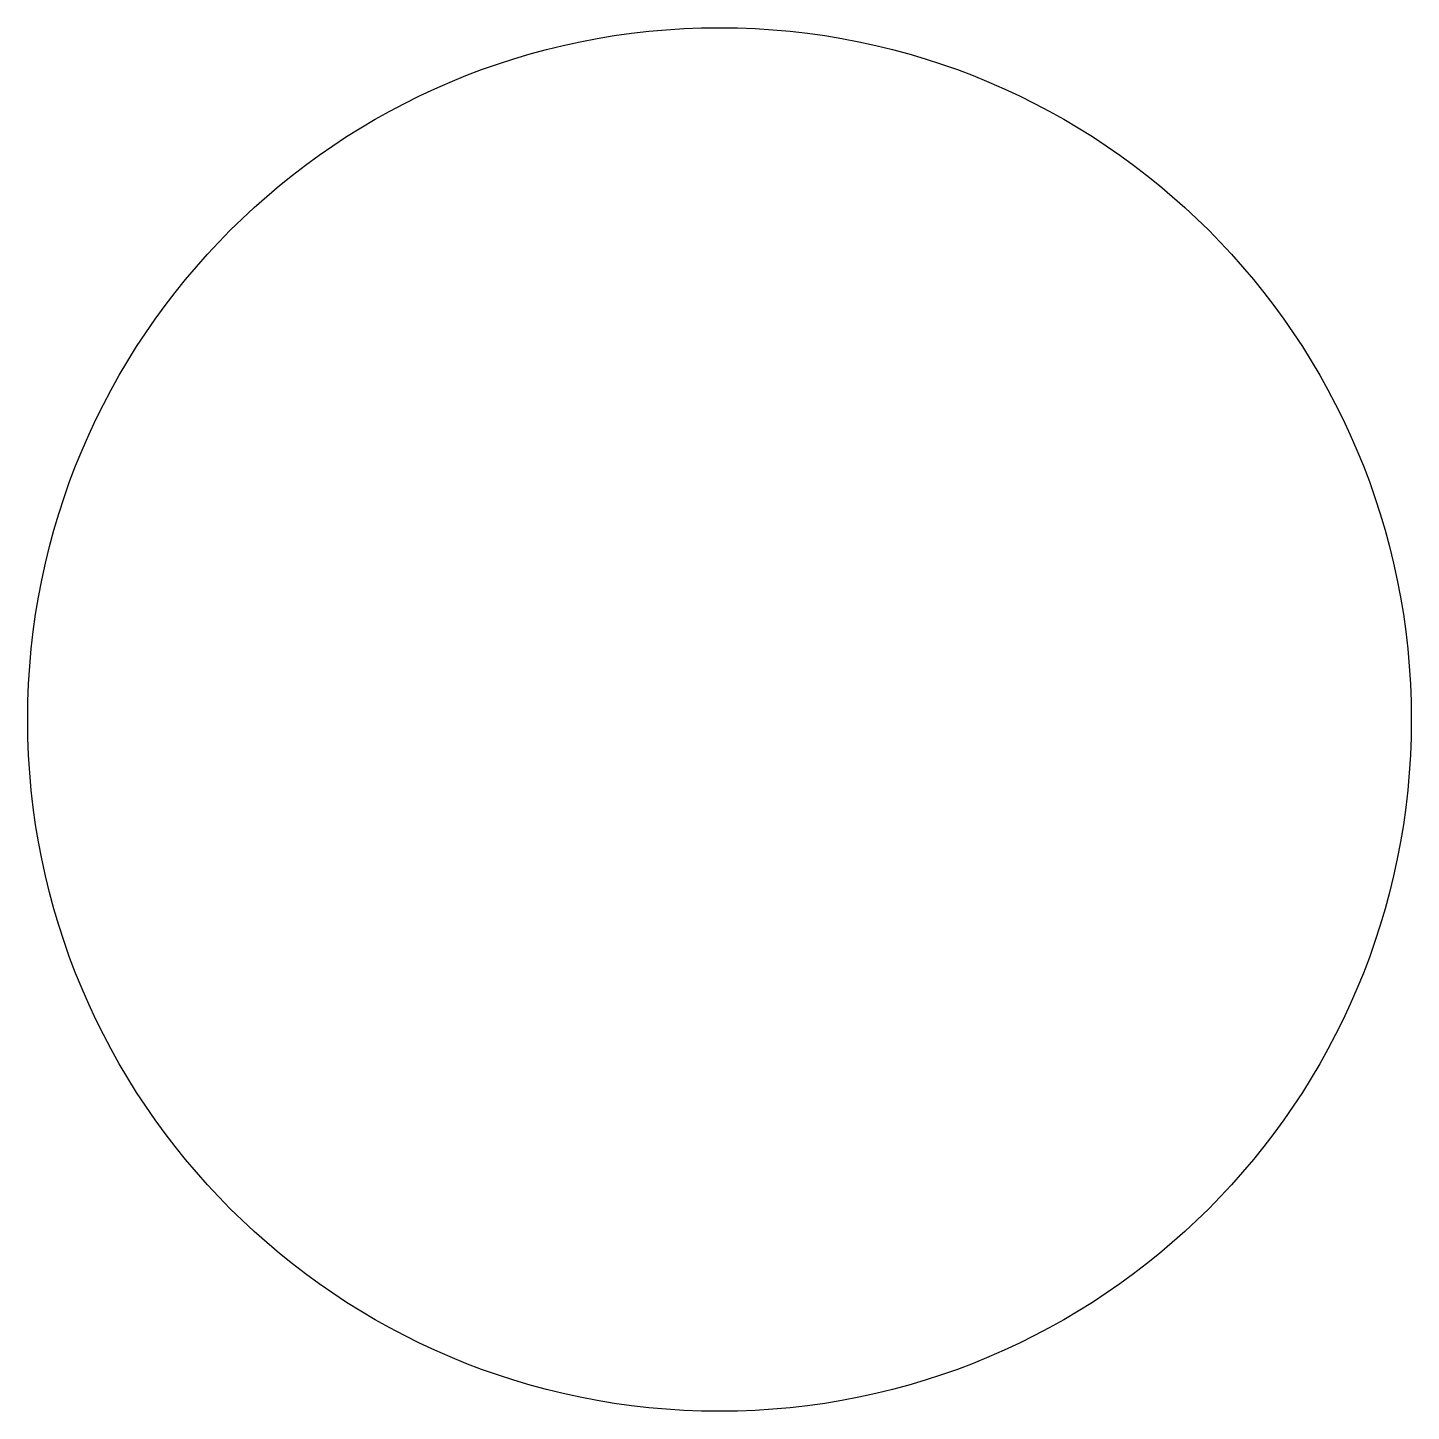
# Model space of a CAD drawing. Header units: millimetres. Extents: x 0 to 20, y 0 to 20.
import ezdxf

# ---------------------------------------------------------------- set-up
doc = ezdxf.new("R2010")
doc.units = ezdxf.units.MM
doc.layers.add('Default', color=18, linetype='Continuous', true_color=0x000000)

msp = doc.modelspace()

# ---------------------------------------------------------------- linework, layer by layer
at = {"layer": 'Default'}
msp.add_circle((10, 10), 10, dxfattribs=at)

doc.saveas('drawing.dxf')
